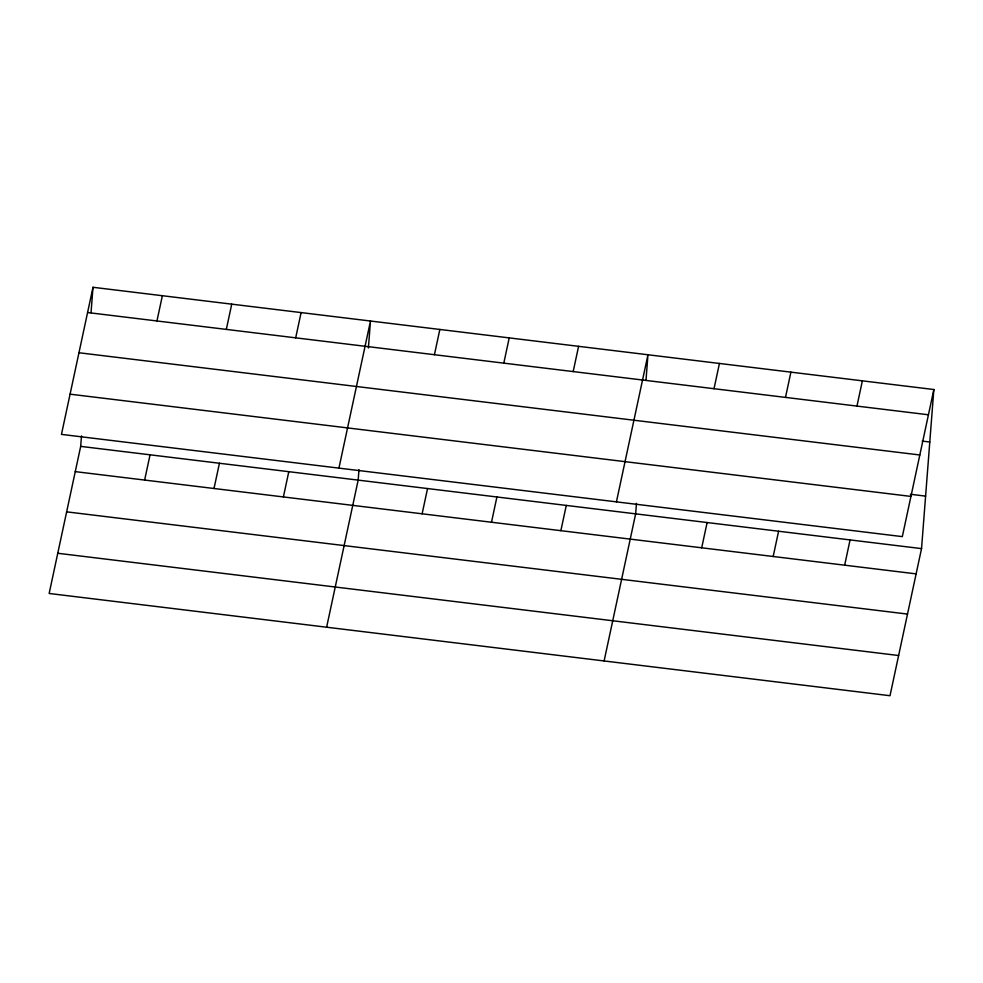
<?xml version="1.0" encoding="UTF-8"?>
<svg xmlns="http://www.w3.org/2000/svg" width="983" height="983" viewBox="0 0 983 983"><rect width="100%" height="100%" fill="white"/><g stroke="black" fill="none" stroke-linecap="round" stroke-linejoin="round"><path stroke-width="1.47" d="M933.85 389.526L902.32 536.62L61.462 434.388L92.992 287.282L933.85 389.526L921.538 548.612L890.008 695.718L49.15 593.474L80.68 446.38L81.503 435.874M91.026 312.778L92.992 287.282M358.979 469.616L358.168 480.122L326.626 627.215M368.392 348.019L370.48 321.023L338.938 468.117M636.468 503.357L635.645 513.851L604.115 660.957M645.991 380.261L647.957 354.765L616.427 501.858M156.948 320.974L162.367 295.711M144.636 480.073L150.055 454.81M226.323 329.403L231.742 304.152M214.011 488.502L219.43 463.251M295.686 337.845L301.105 312.582M283.387 496.943L288.793 471.68M434.437 354.716L439.843 329.452M422.125 513.814L427.544 488.551M503.8 363.145L509.219 337.894M491.5 522.243L496.906 496.993M573.175 371.586L578.594 346.323M560.863 530.673L566.282 505.422M714.014 388.703L719.433 363.452M701.702 547.801L707.121 522.551M785.491 397.402L790.91 372.139M773.179 556.489L778.597 531.238M856.967 406.09L862.374 380.826M844.655 565.188L850.074 539.925M87.585 312.533L928.431 414.777M922.189 441.097L929.783 442.018M78.959 352.75L919.818 454.982M910.393 494.265L925.605 496.12M70.076 394.171L910.934 496.415M80.68 446.38L921.538 548.612M75.273 471.631L916.131 573.875M66.647 511.848L907.506 614.08M57.776 553.269L898.622 655.514"/></g></svg>
